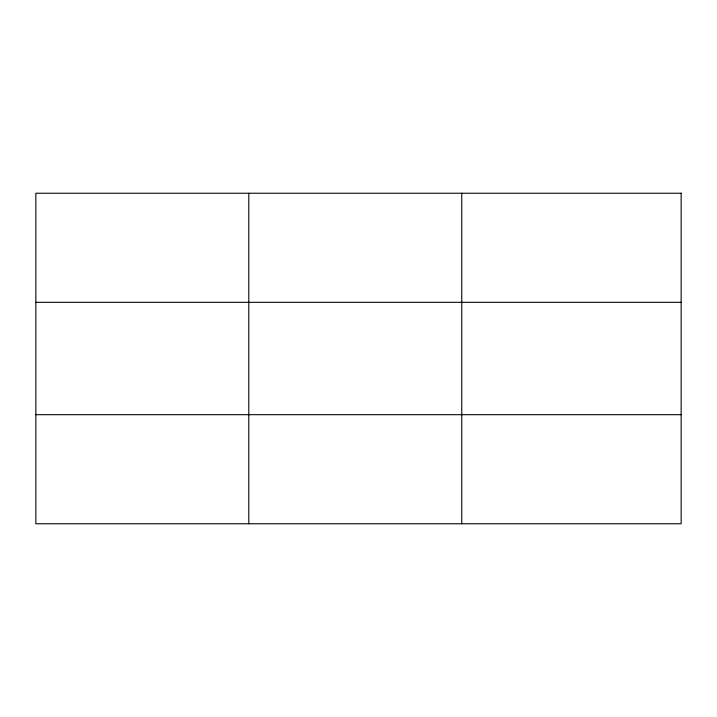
<?xml version="1.0" encoding="UTF-8"?>
<svg xmlns="http://www.w3.org/2000/svg" width="717" height="717" viewBox="0 0 717 717"><rect width="100%" height="100%" fill="white"/><g stroke="black" fill="none" stroke-linecap="round" stroke-linejoin="round"><path stroke-width="1.08" d="M248.799 523.76L248.799 193.24M461.748 523.76L461.748 193.24M35.85 302.314L681.15 302.314M35.85 414.686L681.15 414.686M681.15 193.24L681.15 523.76L35.85 523.76L35.85 193.24L681.15 193.24"/></g></svg>
